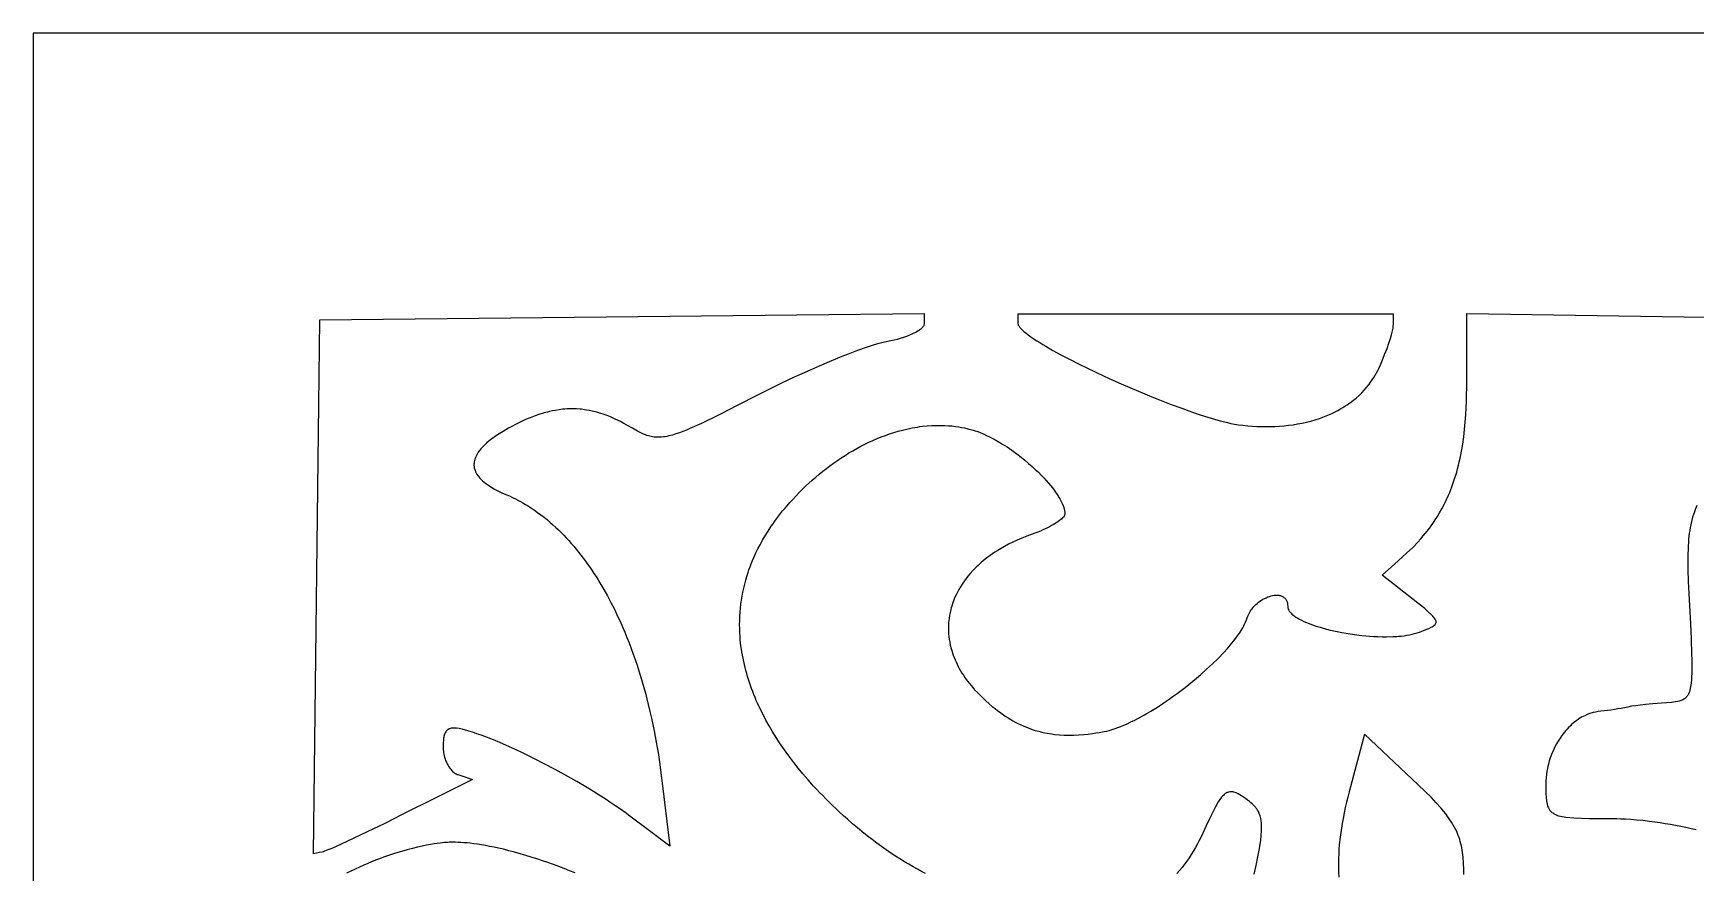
# Model space of a CAD drawing. Extents: x -500 to 500, y -1000 to 1000.
# Drawn here: x -500 to -203.5, y 850.2 to 1000 of the extents above; entities that cross this region are included whole.
import ezdxf

# ---------------------------------------------------------------- set-up
doc = ezdxf.new("R2010")
doc.units = 0
doc.layers.add('APS_GEOMETR_', color=18, linetype='CONTINUOUS')

msp = doc.modelspace()

# ---------------------------------------------------------------- linework, layer by layer
at = {"layer": 'APS_GEOMETR_'}
for points in [[(-500, -1000), (500, -1000), (500, 1000), (-500, 1000)], [(-450, 853.64), (-448.88, 948.86), (-341.1, 949.98), (-341.1, 948.46), (-341.1, 948.27), (-341.1, 948.08), (-341.12, 947.96), (-341.16, 947.84), (-341.22, 947.72), (-341.3, 947.61), (-341.38, 947.51), (-341.48, 947.41), (-341.67, 947.23), (-341.9, 947.05), (-342.14, 946.89), (-342.4, 946.74), (-342.65, 946.6), (-342.92, 946.47), (-343.18, 946.35), (-343.72, 946.12), (-344.26, 945.91), (-344.8, 945.72), (-345.35, 945.55), (-345.9, 945.39), (-346.46, 945.25), (-347.02, 945.11), (-348.14, 944.87), (-348.61, 944.76), (-349.09, 944.64), (-349.56, 944.52), (-350.02, 944.39), (-350.89, 944.1), (-351.76, 943.81), (-352.62, 943.52), (-353.48, 943.21), (-354.62, 942.77), (-355.76, 942.32), (-356.89, 941.87), (-358.03, 941.4), (-359.81, 940.63), (-361.44, 939.91), (-362.93, 939.24), (-364.27, 938.63), (-366.51, 937.58), (-368.17, 936.77), (-370.81, 935.45), (-374.42, 933.59), (-377.43, 932.07), (-378.71, 931.42), (-379.85, 930.87), (-380.83, 930.39), (-381.66, 930.01), (-382.88, 929.46), (-383.49, 929.2), (-384.11, 928.96), (-384.73, 928.72), (-385.36, 928.51), (-385.99, 928.32), (-386.63, 928.16), (-386.96, 928.09), (-387.28, 928.03), (-387.61, 927.98), (-387.94, 927.95), (-388.27, 927.93), (-388.61, 927.93), (-388.94, 927.94), (-389.26, 927.97), (-389.52, 928.01), (-389.78, 928.06), (-390.03, 928.12), (-390.28, 928.19), (-390.53, 928.27), (-390.78, 928.36), (-391.27, 928.55), (-391.75, 928.78), (-392.22, 929.02), (-393.14, 929.53), (-394.01, 930.03), (-394.67, 930.4), (-395.26, 930.71), (-396.19, 931.17), (-396.79, 931.44), (-397.05, 931.55), (-397.63, 931.78), (-398.14, 931.97), (-398.95, 932.24), (-399.47, 932.39), (-399.69, 932.45), (-400.3, 932.59), (-400.83, 932.7), (-401.29, 932.78), (-401.68, 932.84), (-402.22, 932.91), (-402.44, 932.93), (-403.1, 932.97), (-403.7, 932.99), (-404.24, 932.99), (-404.74, 932.97), (-405.18, 932.94), (-405.57, 932.91), (-406.19, 932.84), (-406.84, 932.73), (-407.41, 932.63), (-407.89, 932.52), (-408.29, 932.43), (-408.84, 932.28), (-409.07, 932.21), (-409.83, 931.96), (-410.5, 931.73), (-411.06, 931.52), (-411.53, 931.34), (-412.17, 931.07), (-412.44, 930.95), (-413.24, 930.57), (-413.97, 930.21), (-414.63, 929.87), (-415.22, 929.55), (-416.2, 928.98), (-416.92, 928.55), (-417.36, 928.25), (-417.8, 927.94), (-418.23, 927.62), (-418.66, 927.3), (-419.16, 926.86), (-419.57, 926.48), (-420.11, 925.93), (-420.4, 925.57), (-420.62, 925.26), (-420.9, 924.82), (-421.02, 924.56), (-421.13, 924.3), (-421.23, 924.04), (-421.31, 923.77), (-421.35, 923.54), (-421.38, 923.33), (-421.39, 923.14), (-421.39, 922.97), (-421.37, 922.68), (-421.34, 922.46), (-421.26, 922.19), (-421.18, 921.97), (-421.11, 921.77), (-421.04, 921.62), (-420.92, 921.4), (-420.86, 921.32), (-420.7, 921.08), (-420.52, 920.86), (-420.34, 920.64), (-420.14, 920.43), (-419.87, 920.17), (-419.59, 919.93), (-419.29, 919.7), (-418.99, 919.47), (-418.53, 919.18), (-418.06, 918.9), (-417.59, 918.63), (-417.11, 918.37), (-416.4, 918.04), (-415.69, 917.72), (-415.08, 917.45), (-414.37, 917.12), (-413.97, 916.93), (-413.55, 916.71), (-413.11, 916.48), (-412.65, 916.22), (-412.17, 915.93), (-411.66, 915.62), (-411.14, 915.29), (-410.6, 914.93), (-410.05, 914.53), (-409.48, 914.11), (-408.89, 913.66), (-408.3, 913.17), (-407.79, 912.74), (-407.3, 912.3), (-406.81, 911.85), (-406.32, 911.39), (-405.85, 910.92), (-405.38, 910.45), (-404.93, 909.97), (-404.47, 909.48), (-404.03, 908.98), (-403.59, 908.47), (-403.16, 907.96), (-402.74, 907.44), (-402.33, 906.92), (-401.92, 906.38), (-401.52, 905.85), (-401.13, 905.3), (-400.74, 904.75), (-400.36, 904.2), (-399.99, 903.64), (-399.62, 903.07), (-399.26, 902.51), (-398.91, 901.93), (-398.57, 901.36), (-398.23, 900.78), (-397.58, 899.61), (-396.95, 898.43), (-396.35, 897.23), (-395.77, 896.04), (-395.33, 895.09), (-394.91, 894.13), (-394.5, 893.17), (-394.1, 892.2), (-393.71, 891.23), (-393.34, 890.25), (-392.98, 889.26), (-392.64, 888.27), (-392.3, 887.28), (-391.98, 886.28), (-391.67, 885.28), (-391.37, 884.28), (-391.08, 883.27), (-390.8, 882.26), (-390.54, 881.25), (-390.29, 880.24), (-390, 879), (-389.73, 877.82), (-389.48, 876.68), (-389.26, 875.58), (-389.05, 874.53), (-388.87, 873.53), (-388.7, 872.58), (-388.55, 871.68), (-388.29, 870.01), (-388.09, 868.54), (-387.79, 866.19), (-386.48, 855.01), (-390.05, 857.69), (-393.61, 860.36), (-394.44, 860.97), (-395.27, 861.56), (-396.11, 862.14), (-396.96, 862.72), (-398, 863.4), (-399.04, 864.06), (-400.09, 864.72), (-401.14, 865.37), (-403.06, 866.5), (-404.66, 867.42), (-406.91, 868.67), (-408.85, 869.68), (-410.47, 870.51), (-412.75, 871.63), (-413.99, 872.21), (-415.08, 872.7), (-416.8, 873.46), (-417.9, 873.92), (-418.36, 874.11), (-419.13, 874.41), (-419.9, 874.7), (-420.68, 874.98), (-421.46, 875.25), (-422.48, 875.56), (-423.51, 875.85), (-424.02, 875.95), (-424.53, 876.03), (-424.73, 876.04), (-424.93, 876.04), (-425.13, 876.04), (-425.33, 876.03), (-425.46, 876.01), (-425.59, 875.98), (-425.71, 875.94), (-425.83, 875.9), (-425.98, 875.81), (-426.1, 875.73), (-426.21, 875.64), (-426.28, 875.57), (-426.38, 875.45), (-426.42, 875.4), (-426.54, 875.18), (-426.64, 874.96), (-426.7, 874.78), (-426.75, 874.59), (-426.79, 874.41), (-426.82, 874.22), (-426.85, 873.86), (-426.88, 873.5), (-426.89, 873.15), (-426.9, 872.79), (-426.89, 872.51), (-426.87, 872.22), (-426.84, 871.94), (-426.8, 871.66), (-426.76, 871.38), (-426.7, 871.11), (-426.63, 870.84), (-426.54, 870.57), (-426.44, 870.26), (-426.31, 869.96), (-426.17, 869.67), (-426.01, 869.39), (-425.85, 869.11), (-425.7, 868.9), (-425.54, 868.7), (-425.37, 868.51), (-425.2, 868.32), (-425.01, 868.17), (-424.84, 868.04), (-424.69, 867.95), (-424.56, 867.87), (-424.37, 867.78), (-424.29, 867.75), (-423.76, 867.57), (-421.67, 866.87), (-427.95, 863.72), (-434.17, 860.6), (-437.29, 859.05), (-440.42, 857.52), (-442.94, 856.32), (-444.04, 855.8), (-445.05, 855.34), (-445.94, 854.93), (-446.74, 854.59), (-447.43, 854.3), (-448.02, 854.07), (-448.25, 853.99), (-448.48, 853.93), (-448.95, 853.84)], [(-324.37, 948.56), (-324.37, 948.4), (-324.36, 948.24), (-324.34, 948.09), (-324.32, 948.01), (-324.29, 947.94), (-324.17, 947.72), (-324.03, 947.52), (-323.87, 947.33), (-323.69, 947.14), (-323.51, 946.97), (-323.32, 946.81), (-322.92, 946.49), (-322.61, 946.25), (-322.26, 945.99), (-321.87, 945.72), (-321.44, 945.43), (-320.98, 945.13), (-320.48, 944.82), (-319.94, 944.49), (-319.37, 944.15), (-318.11, 943.43), (-316.7, 942.66), (-315.15, 941.84), (-313.44, 940.98), (-311.95, 940.24), (-310.45, 939.52), (-308.95, 938.82), (-307.44, 938.13), (-305.92, 937.45), (-304.39, 936.79), (-302.86, 936.14), (-301.33, 935.5), (-300.19, 935.04), (-299.09, 934.6), (-297.02, 933.8), (-295.12, 933.09), (-293.4, 932.48), (-291.85, 931.95), (-290.48, 931.51), (-289.28, 931.16), (-288.27, 930.87), (-287.47, 930.66), (-286.96, 930.54), (-286.38, 930.41), (-285.74, 930.29), (-285.02, 930.17), (-284.22, 930.06), (-283.36, 929.97), (-282.56, 929.91), (-281.75, 929.87), (-280.94, 929.84), (-280.13, 929.83), (-279.32, 929.84), (-278.51, 929.86), (-277.7, 929.91), (-276.89, 929.97), (-276.08, 930.06), (-275.28, 930.17), (-274.48, 930.3), (-273.69, 930.45), (-272.9, 930.63), (-272.12, 930.82), (-271.34, 931.05), (-270.58, 931.3), (-269.95, 931.52), (-269.36, 931.75), (-268.8, 931.99), (-268.26, 932.23), (-267.76, 932.48), (-267.28, 932.72), (-266.84, 932.97), (-266.42, 933.22), (-266.03, 933.46), (-265.66, 933.69), (-265.33, 933.92), (-265.02, 934.15), (-264.48, 934.56), (-264.04, 934.93), (-263.51, 935.4), (-263.03, 935.87), (-262.58, 936.34), (-262.18, 936.81), (-261.8, 937.27), (-261.46, 937.73), (-261.15, 938.17), (-260.87, 938.61), (-260.62, 939.03), (-260.39, 939.44), (-260.19, 939.82), (-260.01, 940.19), (-259.7, 940.86), (-259.46, 941.42), (-259.19, 942.06), (-258.95, 942.67), (-258.52, 943.78), (-258.19, 944.73), (-257.93, 945.54), (-257.74, 946.19), (-257.61, 946.67), (-257.49, 947.16), (-257.46, 947.37), (-257.43, 947.58), (-257.41, 947.8), (-257.4, 948.02), (-257.4, 949.91), (-324.36, 949.91)]]:
    msp.add_lwpolyline(points, close=True, dxfattribs=at)
for points in [[(-340.83, 850.08), (-341.56, 850.46), (-342.3, 850.87), (-343.05, 851.29), (-343.82, 851.74), (-344.6, 852.21), (-345.4, 852.7), (-346.2, 853.22), (-347.02, 853.76), (-347.85, 854.32), (-348.68, 854.91), (-349.53, 855.52), (-350.38, 856.16), (-351.25, 856.83), (-352.12, 857.52), (-353, 858.24), (-353.88, 858.99), (-354.77, 859.77), (-355.47, 860.39), (-356.14, 861.01), (-356.79, 861.62), (-357.42, 862.22), (-358.03, 862.82), (-358.62, 863.41), (-359.19, 863.99), (-359.75, 864.57), (-360.29, 865.14), (-360.8, 865.71), (-361.79, 866.81), (-362.7, 867.88), (-363.55, 868.91), (-364.34, 869.9), (-365.06, 870.85), (-365.72, 871.75), (-366.32, 872.61), (-366.87, 873.41), (-367.36, 874.17), (-367.8, 874.86), (-368.2, 875.5), (-368.76, 876.46), (-369.31, 877.44), (-369.83, 878.44), (-370.33, 879.45), (-370.8, 880.47), (-371.03, 880.99), (-371.25, 881.51), (-371.46, 882.03), (-371.67, 882.56), (-371.86, 883.09), (-372.06, 883.62), (-372.24, 884.15), (-372.41, 884.69), (-372.58, 885.23), (-372.74, 885.77), (-372.89, 886.31), (-373.03, 886.86), (-373.16, 887.4), (-373.28, 887.95), (-373.4, 888.5), (-373.5, 889.05), (-373.6, 889.6), (-373.68, 890.15), (-373.76, 890.71), (-373.82, 891.26), (-373.88, 891.81), (-373.92, 892.37), (-373.97, 893.09), (-373.99, 893.81), (-374, 894.53), (-373.98, 895.26), (-373.96, 895.98), (-373.91, 896.71), (-373.84, 897.43), (-373.76, 898.15), (-373.66, 898.87), (-373.55, 899.59), (-373.42, 900.3), (-373.27, 901.01), (-373.1, 901.72), (-372.91, 902.42), (-372.71, 903.11), (-372.5, 903.8), (-372.34, 904.27), (-372.15, 904.79), (-371.93, 905.36), (-371.69, 905.96), (-371.41, 906.61), (-371.09, 907.29), (-370.74, 908.01), (-370.35, 908.76), (-369.92, 909.55), (-369.45, 910.36), (-368.92, 911.2), (-368.35, 912.06), (-368.05, 912.5), (-367.73, 912.95), (-367.4, 913.4), (-367.06, 913.85), (-366.7, 914.31), (-366.33, 914.78), (-365.94, 915.24), (-365.54, 915.72), (-365.02, 916.31), (-364.48, 916.91), (-363.94, 917.49), (-363.38, 918.07), (-362.81, 918.64), (-362.23, 919.2), (-361.64, 919.75), (-361.04, 920.29), (-360.43, 920.83), (-359.81, 921.35), (-359.17, 921.86), (-358.53, 922.36), (-357.89, 922.85), (-357.23, 923.33), (-356.56, 923.8), (-355.89, 924.25), (-355.2, 924.69), (-354.51, 925.12), (-353.82, 925.53), (-353.11, 925.93), (-352.4, 926.31), (-351.68, 926.68), (-350.96, 927.03), (-350.23, 927.36), (-349.49, 927.68), (-348.75, 927.98), (-348, 928.26), (-347.25, 928.53), (-346.49, 928.77), (-345.72, 929), (-344.96, 929.2), (-344.19, 929.39), (-343.7, 929.5), (-343.22, 929.59), (-342.75, 929.68), (-342.29, 929.75), (-341.84, 929.82), (-341.39, 929.88), (-340.53, 929.96), (-339.7, 930.02), (-338.9, 930.05), (-338.14, 930.05), (-337.42, 930.03), (-336.74, 929.99), (-336.09, 929.94), (-335.49, 929.86), (-334.93, 929.78), (-334.4, 929.69), (-333.92, 929.6), (-333.49, 929.5), (-333.1, 929.4), (-332.84, 929.34), (-332.32, 929.19), (-331.96, 929.07), (-331.54, 928.93), (-331.07, 928.75), (-330.54, 928.52), (-329.95, 928.26), (-329.32, 927.95), (-328.63, 927.6), (-327.9, 927.19), (-327.12, 926.72), (-326.31, 926.2), (-325.88, 925.91), (-325.45, 925.61), (-325, 925.29), (-324.55, 924.96), (-323.81, 924.39), (-323.11, 923.83), (-322.46, 923.27), (-321.84, 922.73), (-321.26, 922.19), (-320.72, 921.67), (-320.21, 921.17), (-319.74, 920.67), (-319.31, 920.2), (-318.91, 919.74), (-318.55, 919.31), (-318.22, 918.89), (-317.92, 918.5), (-317.65, 918.13), (-317.41, 917.78), (-317.2, 917.46), (-317.04, 917.2), (-316.9, 916.95), (-316.64, 916.46), (-316.42, 916), (-316.26, 915.57), (-316.13, 915.17), (-316.05, 914.82), (-316.02, 914.66), (-316, 914.51), (-315.99, 914.37), (-315.99, 914.25), (-316.01, 914.15), (-316.03, 914.05), (-316.08, 913.95), (-316.13, 913.86), (-316.26, 913.69), (-316.4, 913.53), (-316.56, 913.38), (-316.75, 913.22), (-316.96, 913.05), (-317.19, 912.88), (-317.45, 912.71), (-317.73, 912.53), (-318.04, 912.34), (-318.37, 912.16), (-318.72, 911.97), (-319.1, 911.78), (-319.49, 911.58), (-319.92, 911.39), (-320.36, 911.19), (-320.83, 911), (-321.32, 910.81), (-321.83, 910.61), (-322.8, 910.26), (-323.64, 909.93), (-324.47, 909.58), (-325.25, 909.22), (-326.02, 908.85), (-326.73, 908.46), (-327.37, 908.1), (-327.95, 907.74), (-328.47, 907.41), (-328.92, 907.11), (-329.32, 906.83), (-329.94, 906.38), (-330.48, 905.94), (-330.97, 905.53), (-331.41, 905.13), (-331.8, 904.77), (-332.13, 904.43), (-332.42, 904.13), (-332.87, 903.64), (-333.27, 903.16), (-333.62, 902.71), (-333.92, 902.29), (-334.19, 901.91), (-334.62, 901.25), (-334.92, 900.74), (-335.22, 900.18), (-335.4, 899.82), (-335.59, 899.4), (-335.78, 898.93), (-335.98, 898.41), (-336.17, 897.82), (-336.26, 897.5), (-336.34, 897.17), (-336.46, 896.64), (-336.55, 896.16), (-336.64, 895.58), (-336.68, 895.25), (-336.72, 894.9), (-336.74, 894.53), (-336.76, 894.14), (-336.76, 893.72), (-336.75, 893.29), (-336.73, 892.83), (-336.68, 892.36), (-336.62, 891.86), (-336.53, 891.35), (-336.42, 890.82), (-336.28, 890.27), (-336.17, 889.86), (-336.03, 889.45), (-335.89, 889.04), (-335.74, 888.64), (-335.57, 888.24), (-335.4, 887.84), (-335.22, 887.45), (-335.03, 887.06), (-334.83, 886.68), (-334.59, 886.25), (-334.35, 885.86), (-334.1, 885.47), (-333.84, 885.09), (-333.57, 884.71), (-333.3, 884.34), (-333.02, 883.98), (-332.73, 883.62), (-332.43, 883.27), (-332.08, 882.88), (-331.6, 882.39), (-331.11, 881.9), (-330.62, 881.42), (-330.12, 880.95), (-329.49, 880.4), (-328.93, 879.92), (-328.44, 879.52), (-328.03, 879.2), (-327.44, 878.76), (-327.2, 878.58), (-326.61, 878.19), (-326.1, 877.86), (-325.65, 877.58), (-325.28, 877.36), (-324.74, 877.07), (-324.52, 876.95), (-323.97, 876.68), (-323.45, 876.45), (-322.98, 876.25), (-322.55, 876.08), (-321.82, 875.82), (-321.26, 875.64), (-320.66, 875.47), (-320.11, 875.34), (-319.6, 875.22), (-319.14, 875.13), (-318.36, 875), (-317.78, 874.92), (-316.94, 874.85), (-316.1, 874.8), (-315.26, 874.78), (-314.42, 874.79), (-313.47, 874.85), (-312.6, 874.91), (-311.81, 874.99), (-311.09, 875.08), (-310.45, 875.17), (-309.89, 875.26), (-309, 875.41), (-308.53, 875.52), (-308.06, 875.63), (-307.55, 875.78), (-307.03, 875.95), (-306.52, 876.14), (-306.01, 876.33), (-305.5, 876.54), (-305, 876.76), (-304.21, 877.14), (-303.52, 877.48), (-302.45, 878.04), (-301.79, 878.41), (-301.51, 878.57), (-300.65, 879.09), (-299.79, 879.62), (-298.94, 880.16), (-298.1, 880.71), (-297.38, 881.21), (-296.67, 881.72), (-295.96, 882.24), (-295.25, 882.77), (-294.55, 883.3), (-293.86, 883.84), (-293.18, 884.39), (-292.5, 884.96), (-291.74, 885.61), (-290.7, 886.54), (-289.67, 887.5), (-288.67, 888.48), (-287.69, 889.48), (-286.99, 890.25), (-286.43, 890.91), (-285.67, 891.85), (-285.35, 892.28), (-285.04, 892.73), (-284.74, 893.18), (-284.44, 893.63), (-284.26, 893.95), (-284.09, 894.28), (-283.92, 894.61), (-283.77, 894.94), (-283.61, 895.34), (-283.47, 895.74), (-283.38, 895.99), (-283.25, 896.27), (-283.08, 896.6), (-282.87, 896.95), (-282.74, 897.13), (-282.61, 897.32), (-282.45, 897.51), (-282.29, 897.71), (-282.1, 897.9), (-281.91, 898.09), (-281.69, 898.29), (-281.46, 898.48), (-281.2, 898.67), (-280.94, 898.85), (-280.67, 899.02), (-280.39, 899.17), (-280.1, 899.31), (-279.8, 899.44), (-279.5, 899.54), (-279.2, 899.63), (-278.93, 899.69), (-278.66, 899.73), (-278.38, 899.76), (-278.09, 899.76), (-277.82, 899.73), (-277.68, 899.71), (-277.55, 899.67), (-277.42, 899.63), (-277.29, 899.58), (-277.17, 899.53), (-277.05, 899.46), (-276.92, 899.36), (-276.79, 899.26), (-276.69, 899.15), (-276.6, 899.03), (-276.52, 898.91), (-276.45, 898.79), (-276.4, 898.66), (-276.36, 898.54), (-276.3, 898.3), (-276.26, 898.08), (-276.23, 897.73), (-276.22, 897.6), (-276.2, 897.47), (-276.17, 897.35), (-276.13, 897.23), (-276.06, 897.09), (-275.98, 896.96), (-275.9, 896.83), (-275.81, 896.71), (-275.65, 896.54), (-275.48, 896.38), (-275.3, 896.22), (-275.11, 896.07), (-274.79, 895.86), (-274.46, 895.66), (-274.13, 895.46), (-273.79, 895.28), (-273.34, 895.07), (-272.89, 894.88), (-272.43, 894.69), (-271.97, 894.51), (-271.17, 894.25), (-270.46, 894.03), (-269.35, 893.72), (-268.64, 893.53), (-268.34, 893.46), (-267.42, 893.27), (-266.57, 893.1), (-265.79, 892.96), (-265.08, 892.85), (-263.89, 892.68), (-263, 892.57), (-262.29, 892.5), (-261.57, 892.45), (-260.85, 892.4), (-260.14, 892.36), (-259.32, 892.35), (-258.61, 892.34), (-257.5, 892.37), (-256.79, 892.4), (-256.49, 892.42), (-255.99, 892.47), (-255.49, 892.53), (-254.99, 892.6), (-254.5, 892.68), (-254.05, 892.79), (-253.6, 892.9), (-253.15, 893.03), (-252.71, 893.18), (-251.42, 893.67), (-251.04, 893.84), (-250.65, 894.02), (-250.46, 894.13), (-250.27, 894.25), (-250.1, 894.39), (-249.94, 894.54), (-249.86, 894.65), (-249.8, 894.77), (-249.78, 894.88), (-249.77, 894.97), (-249.78, 895.11), (-249.8, 895.21), (-249.82, 895.25), (-249.95, 895.5), (-250.11, 895.74), (-250.34, 896.01), (-250.58, 896.26), (-251.19, 896.81), (-251.81, 897.35), (-253.31, 898.56), (-259.37, 903.32), (-257.2, 905.29), (-255.03, 907.25), (-253.95, 908.28), (-253.03, 909.22), (-252.51, 909.81), (-252.06, 910.33), (-251.37, 911.17), (-250.95, 911.71), (-250.78, 911.94), (-250.24, 912.71), (-249.91, 913.21), (-249.54, 913.77), (-249.15, 914.42), (-248.74, 915.14), (-248.32, 915.95), (-248.1, 916.39), (-247.89, 916.84), (-247.55, 917.59), (-247.34, 918.09), (-247.14, 918.6), (-246.95, 919.11), (-246.76, 919.62), (-246.58, 920.14), (-246.41, 920.66), (-246.25, 921.18), (-246.1, 921.71), (-245.93, 922.32), (-245.78, 922.94), (-245.63, 923.56), (-245.49, 924.19), (-245.36, 924.81), (-245.24, 925.44), (-245.12, 926.07), (-245.02, 926.69), (-244.84, 928.01), (-244.68, 929.32), (-244.56, 930.64), (-244.46, 931.96), (-244.41, 933.16), (-244.37, 934.36), (-244.34, 935.55), (-244.32, 936.75), (-244.32, 943.38), (-244.32, 950), (-170.68, 948.86)], [(-203.28, 915.76), (-203.51, 915.18), (-203.7, 914.63), (-203.87, 914.13), (-204.01, 913.68), (-204.22, 912.9), (-204.35, 912.32), (-204.45, 911.82), (-204.53, 911.31), (-204.61, 910.81), (-204.68, 910.3), (-204.73, 909.72), (-204.78, 909.15), (-204.81, 908.57), (-204.84, 907.99), (-204.86, 907.07), (-204.87, 906.16), (-204.87, 905.25), (-204.86, 904.33), (-204.8, 902.19), (-204.7, 900.05), (-204.42, 894.64), (-204.29, 891.94), (-204.19, 889.23), (-204.16, 888.27), (-204.15, 887.39), (-204.15, 886.59), (-204.16, 885.86), (-204.19, 885.21), (-204.22, 884.64), (-204.27, 884.14), (-204.32, 883.73), (-204.37, 883.43), (-204.43, 883.13), (-204.5, 882.83), (-204.59, 882.53), (-204.7, 882.25), (-204.77, 882.11), (-204.84, 881.98), (-204.91, 881.85), (-205, 881.73), (-205.09, 881.61), (-205.19, 881.5), (-205.31, 881.38), (-205.45, 881.27), (-205.59, 881.18), (-205.74, 881.09), (-205.89, 881.02), (-206.05, 880.95), (-206.22, 880.9), (-206.39, 880.85), (-206.74, 880.77), (-207.09, 880.71), (-207.79, 880.63), (-209.59, 880.52), (-211.14, 880.39), (-212.43, 880.26), (-214.22, 880.04), (-214.89, 879.93), (-215.55, 879.8), (-216.15, 879.67), (-216.75, 879.55), (-217.36, 879.45), (-217.97, 879.35), (-218.58, 879.26), (-219.19, 879.18), (-220.41, 879.04), (-220.87, 878.99), (-221.36, 878.9), (-221.77, 878.81), (-222.33, 878.65), (-222.84, 878.45), (-223.26, 878.26), (-223.83, 877.97), (-224.3, 877.67), (-224.75, 877.36), (-225.19, 877.02), (-225.61, 876.67), (-225.87, 876.41), (-226.13, 876.14), (-226.39, 875.88), (-226.64, 875.6), (-226.88, 875.32), (-227.11, 875.03), (-227.34, 874.74), (-227.55, 874.44), (-227.79, 874.08), (-228.12, 873.55), (-228.31, 873.22), (-228.52, 872.83), (-228.74, 872.39), (-228.97, 871.89), (-229.19, 871.34), (-229.42, 870.73), (-229.58, 870.22), (-229.74, 869.63), (-229.83, 869.25), (-229.92, 868.82), (-230.01, 868.34), (-230.09, 867.81), (-230.15, 867.22), (-230.18, 866.57), (-230.2, 866.04), (-230.18, 864.42), (-230.14, 863.63), (-230.07, 863.05), (-229.97, 862.48), (-229.88, 862.14), (-229.75, 861.81), (-229.6, 861.56), (-229.46, 861.36), (-229.23, 861.11), (-229.11, 861), (-228.97, 860.9), (-228.83, 860.8), (-228.69, 860.72), (-228.5, 860.63), (-228.31, 860.55), (-228.12, 860.48), (-227.93, 860.42), (-227.6, 860.34), (-227.28, 860.27), (-226.94, 860.21), (-226.61, 860.15), (-225.92, 860.08), (-225.23, 860.02), (-223.82, 859.97), (-222.4, 859.93), (-220.56, 859.92), (-218.73, 859.91), (-217.56, 859.9), (-216.82, 859.88), (-215.99, 859.84), (-215.06, 859.78), (-214.03, 859.7), (-212.91, 859.59), (-211.69, 859.45), (-210.76, 859.32), (-209.83, 859.19), (-208.9, 859.04), (-207.98, 858.88), (-207.05, 858.72), (-206.13, 858.54), (-205.21, 858.35), (-204.29, 858.15), (-203.38, 857.94)], [(-244.84, 849.93), (-244.85, 850.84), (-244.89, 851.94), (-244.96, 853.04), (-245.05, 853.86), (-245.18, 854.67), (-245.26, 855.04), (-245.35, 855.42), (-245.45, 855.79), (-245.56, 856.16), (-245.68, 856.52), (-245.81, 856.89), (-245.95, 857.24), (-246.1, 857.59), (-246.29, 857.99), (-246.53, 858.43), (-246.77, 858.86), (-247.03, 859.28), (-247.3, 859.7), (-247.68, 860.22), (-248.06, 860.73), (-248.46, 861.24), (-248.87, 861.73), (-249.74, 862.7), (-250.62, 863.64), (-251.78, 864.81), (-252.96, 865.95), (-262.52, 874.96), (-265.3, 864.65), (-265.54, 863.72), (-265.77, 862.8), (-265.98, 861.87), (-266.18, 860.93), (-266.37, 859.94), (-266.53, 859.03), (-266.67, 858.19), (-266.78, 857.43), (-266.94, 856.15), (-267.04, 855.19), (-267.11, 854.34), (-267.15, 853.55), (-267.18, 852.83), (-267.2, 852.18), (-267.2, 851.09), (-267.19, 850.27), (-267.15, 849.44)], [(-282.2, 849.98), (-281.88, 851.53), (-281.56, 853.09), (-281.3, 854.58), (-281.06, 856.08), (-280.97, 856.89), (-280.9, 857.71), (-280.89, 858.4), (-280.91, 859.1), (-280.96, 859.55), (-281.03, 859.91), (-281.16, 860.42), (-281.31, 860.81), (-281.47, 861.15), (-281.63, 861.42), (-281.77, 861.64), (-281.9, 861.81), (-282.01, 861.94), (-282.12, 862.05), (-282.35, 862.28), (-282.58, 862.51), (-282.82, 862.73), (-283.07, 862.94), (-283.41, 863.2), (-283.76, 863.46), (-284.11, 863.71), (-284.47, 863.95), (-284.76, 864.13), (-285.05, 864.3), (-285.43, 864.47), (-285.83, 864.62), (-285.99, 864.65), (-286.14, 864.68), (-286.38, 864.69), (-286.53, 864.69), (-286.59, 864.68), (-286.78, 864.63), (-286.94, 864.58), (-287.07, 864.53), (-287.18, 864.48), (-287.32, 864.39), (-287.38, 864.35), (-287.55, 864.2), (-287.72, 864.04), (-287.88, 863.88), (-288.03, 863.71), (-288.34, 863.29), (-288.63, 862.86), (-289.14, 861.97), (-289.61, 861.06), (-290.2, 859.83), (-290.77, 858.59), (-291.06, 857.94), (-291.37, 857.29), (-291.68, 856.65), (-292.01, 856.01), (-292.35, 855.38), (-292.7, 854.75), (-293.06, 854.13), (-293.44, 853.52), (-293.82, 852.92), (-294.23, 852.32), (-294.65, 851.75), (-295.08, 851.18), (-295.53, 850.63), (-296, 850.09)], [(-403.36, 850.2), (-404.32, 850.59), (-405.29, 850.97), (-406.26, 851.34), (-407.23, 851.7), (-408.21, 852.05), (-409.19, 852.39), (-410.17, 852.72), (-411.16, 853.03), (-412.15, 853.34), (-413.15, 853.63), (-414.15, 853.9), (-415.15, 854.17), (-416.15, 854.42), (-417, 854.62), (-417.81, 854.79), (-418.59, 854.95), (-419.35, 855.09), (-420.07, 855.22), (-420.75, 855.32), (-421.41, 855.41), (-422.04, 855.49), (-422.63, 855.55), (-423.19, 855.6), (-423.71, 855.64), (-424.2, 855.66), (-424.66, 855.68), (-425.08, 855.68), (-425.47, 855.68), (-425.82, 855.67), (-426.08, 855.65), (-426.62, 855.61), (-426.99, 855.58), (-427.43, 855.52), (-427.94, 855.46), (-428.51, 855.37), (-429.15, 855.26), (-429.85, 855.13), (-430.61, 854.97), (-431.44, 854.79), (-432.33, 854.57), (-433.29, 854.32), (-434.3, 854.04), (-435.38, 853.71), (-436.1, 853.48), (-436.81, 853.25), (-437.53, 853), (-438.24, 852.74), (-438.94, 852.47), (-439.64, 852.19), (-440.34, 851.9), (-441.03, 851.6), (-442.59, 850.9), (-444.14, 850.19)]]:
    msp.add_lwpolyline(points, dxfattribs=at)

doc.saveas('drawing.dxf')
